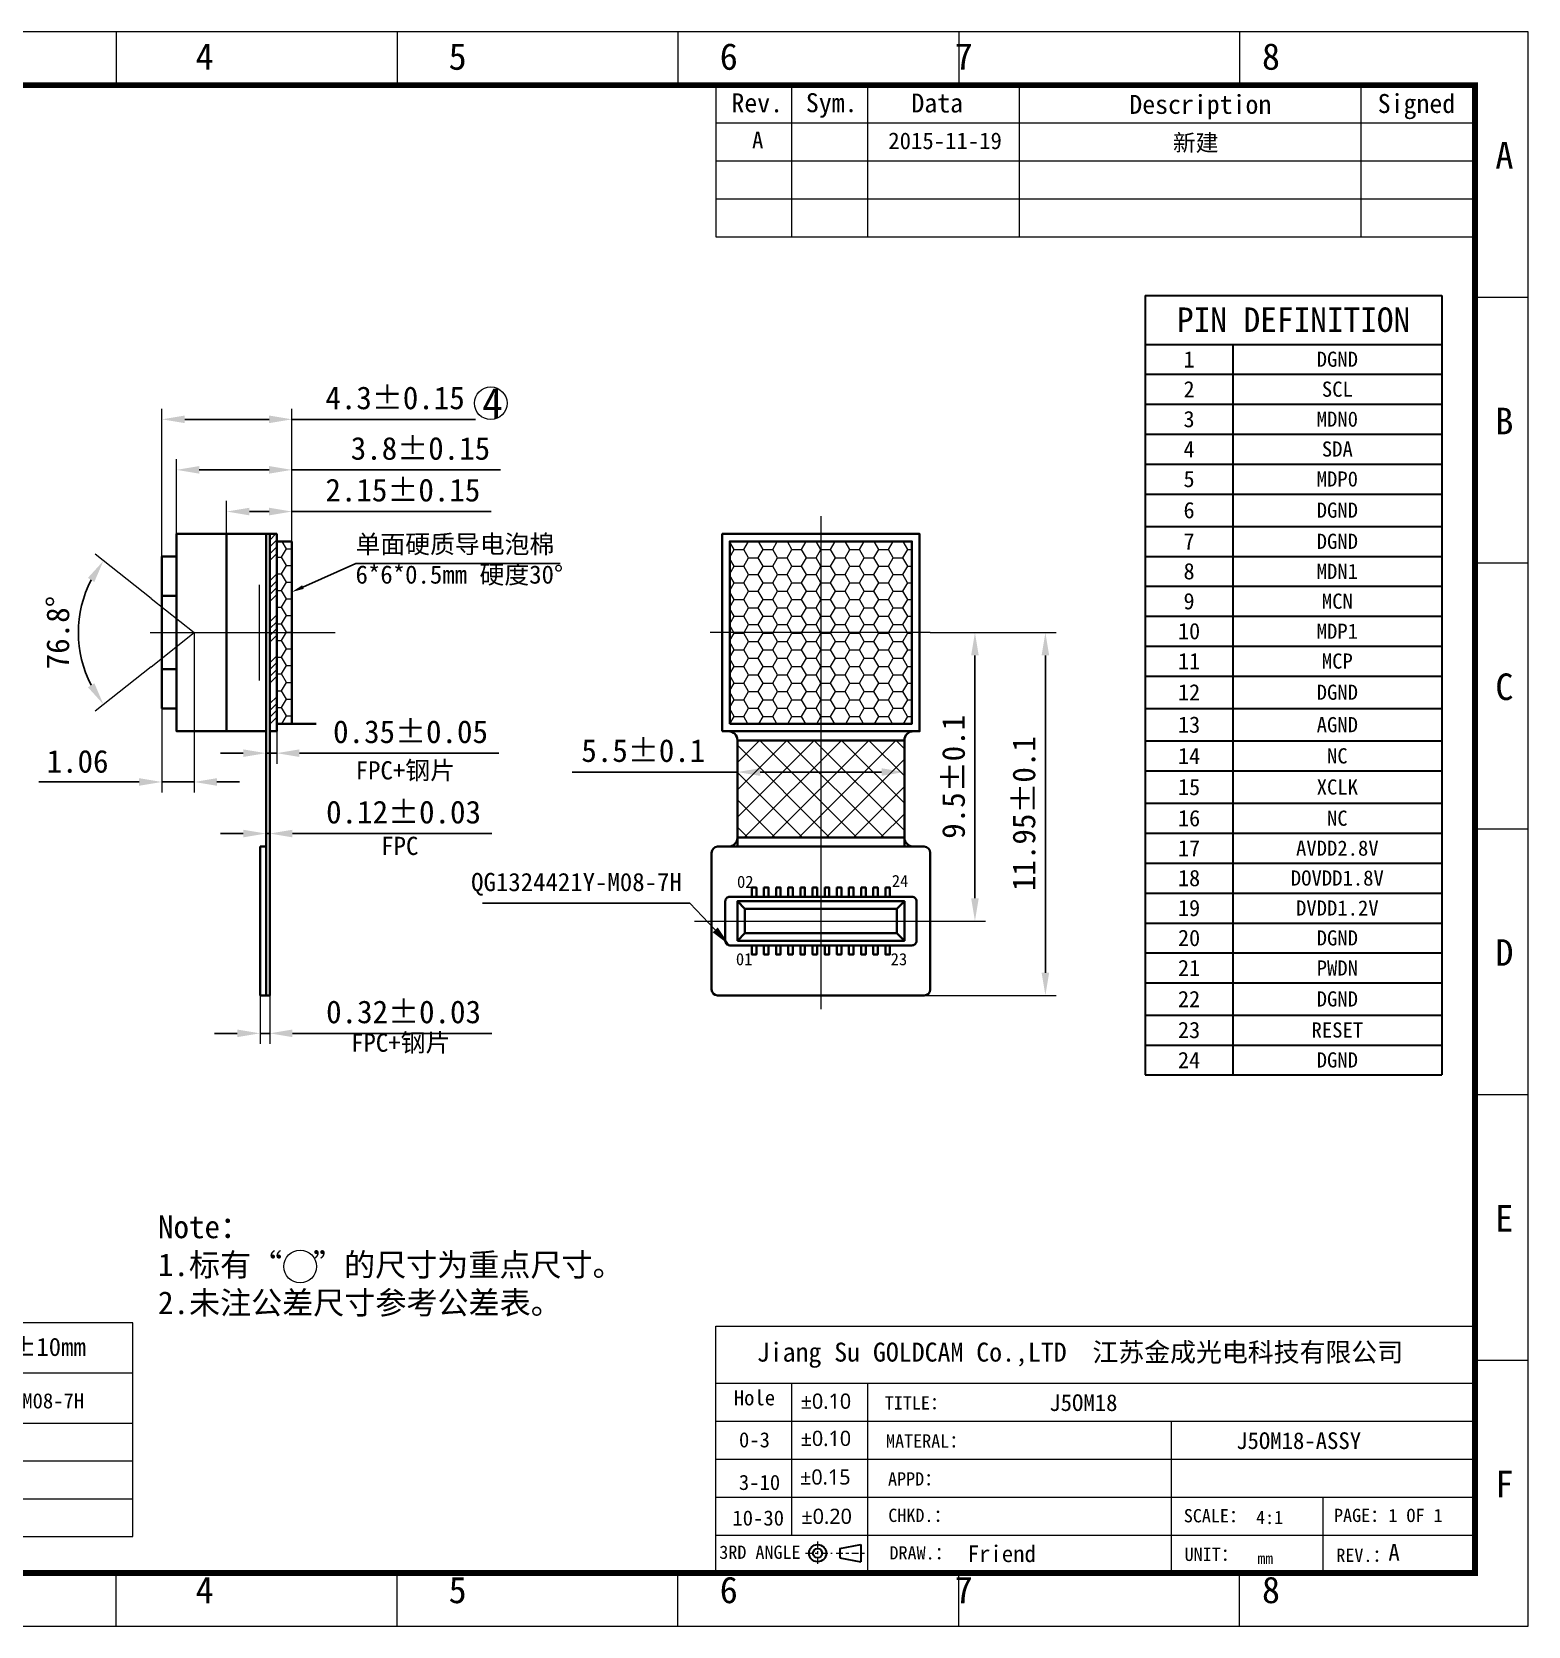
# Model space of a CAD drawing. Header units: millimetres. Extents: x 0 to 74.3, y 0 to 52.5.
# Drawn here: x 25 to 74.3, y 0 to 52.5 of the extents above; entities that cross this region are included whole.
import ezdxf
from ezdxf import colors
from ezdxf.entities.mleader import LeaderData, LeaderLine
from ezdxf.enums import TextEntityAlignment as Align
from ezdxf.math import Vec2, Vec3

# ---------------------------------------------------------------- set-up
doc = ezdxf.new("R2010")
doc.units = ezdxf.units.MM
for name, pattern in [('CENTER', [0.6, 0.375, -0.075, 0.075, -0.075]), ('CENTER2', [28.575, 19.05, -3.175, 3.175, -3.175]), ('HIDDEN2', [4.7625, 3.175, -1.5875])]:
    doc.linetypes.add(name, pattern=pattern)
doc.layers.get('0').update_dxf_attribs({"color": 6, "lineweight": 30})
doc.layers.get('Defpoints').update_dxf_attribs({"color": 1, "lineweight": 0})
for name, color, linetype, lineweight in [('中心线', 1, 'CENTER2', 0), ('剖面线', 2, 'Continuous', 0), ('文字', 3, 'Continuous', 0), ('文字 @ 0.2 (2)', 3, 'Continuous', 0), ('文字 @ 1', 3, 'Continuous', 0), ('标注', 3, 'Continuous', 0), ('标注 @ 0.2', 3, 'Continuous', 0), ('细实线', 7, 'Continuous', 0), ('虚线', 8, 'HIDDEN2', 0), ('轮廓线', 7, 'Continuous', 35)]:
    doc.layers.add(name, color=color, linetype=linetype, lineweight=lineweight)
doc.styles.add('Pad', font='msyh.ttf')
doc.styles.add('ROMANS', font='romans.shx')
doc.styles.get("Standard").update_dxf_attribs({"font": ''})
doc.styles.add('宋体', font='', dxfattribs={"width": 0.75})
doc.styles.get('Standard').set_extended_font_data('SimSun')
doc.styles.get('宋体').set_extended_font_data('SimSun')
doc.dimstyles.new('ISO-25', dxfattribs={"dimtxt": 0.75, "dimasz": 0.75, "dimexe": 0.35, "dimexo": 0, "dimgap": 0.3, "dimtad": 1, "dimdsep": 46, "dimtxsty": 'Standard', "dimcen": 2.5, "dimadec": 0, "dimazin": 0, "dimtfac": 1, "dimtmove": 0, "dimatfit": 3, "dimfxl": 1, "dimlwe": 0, "dimarcsym": 0})

# ---------------------------------------------------------------- blocks, each defined once
blk = doc.blocks.new('shijiao')
at = {"color": 1, "linetype": 'CENTER'}
for p, q in [((585.105, 227.646), (585.105, 226.309)), ((584.41, 226.977), (585.947, 226.977)), ((586.186, 226.977), (587.925, 226.977))]:
    blk.add_line(p, q, dxfattribs=at)
at = {"color": 3, "linetype": 'Continuous', "lineweight": 30}
for p, q in [((586.381, 227.249), (587.608, 227.474)), ((586.381, 227.249), (586.381, 226.706)), ((587.608, 227.474), (587.608, 226.481)), ((586.381, 226.706), (587.608, 226.481))]:
    blk.add_line(p, q, dxfattribs=at)
for radius in [0.497, 0.271]:
    blk.add_circle((585.105, 226.977), radius, dxfattribs=at)
blk = doc.blocks.new('tukuang')
at = {"color": 6, "const_width": 0.188}
blk.add_lwpolyline([(1.75, 1.766), (1.75, 50.766), (72.5, 50.766), (72.5, 1.766), (1.75, 1.766)], dxfattribs=at)
at = {"color": 6}
blk.add_lwpolyline([(1.75, 50.766), (72.5, 50.766), (72.5, 1.766), (1.75, 1.766)], close=True, dxfattribs=at)
at = {"layer": '细实线', "color": 6}
for p, q in [((27.75, 52.516), (27.75, 50.766)), ((37, 52.516), (37, 50.766)), ((46.25, 52.516), (46.25, 50.766)), ((55.5, 52.516), (55.5, 50.766)), ((64.75, 52.516), (64.75, 50.766)), ((50, 45.766), (50, 50.766)), ((52.5, 45.766), (52.5, 50.766)), ((57.5, 45.766), (57.5, 50.766)), ((68.75, 45.766), (68.75, 50.766)), ((47.5, 49.516), (72.5, 49.516)), ((47.5, 48.266), (72.5, 48.266)), ((47.5, 47.016), (72.5, 47.016)), ((74.25, 43.766), (72.5, 43.766)), ((74.25, 35.016), (72.5, 35.016)), ((74.25, 26.266), (72.5, 26.266)), ((74.25, 17.516), (72.5, 17.516)), ((74.25, 8.766), (72.5, 8.766)), ((47.5, 8.016), (72.5, 8.016)), ((50, 3.016), (50, 8.016)), ((52.5, 1.766), (52.5, 8.016)), ((47.5, 6.766), (72.5, 6.766)), ((62.5, 1.766), (62.5, 6.766)), ((47.5, 5.516), (72.5, 5.516)), ((47.5, 4.266), (72.5, 4.266)), ((67.5, 1.766), (67.5, 4.266)), ((47.5, 3.016), (72.5, 3.016)), ((27.75, 0.016), (27.75, 1.766)), ((37, 0.016), (37, 1.766)), ((37.5, 1.766), (72.5, 1.766)), ((46.25, 0.016), (46.25, 1.766)), ((52.5, 1.766), (72.5, 1.766)), ((55.5, 0.016), (55.5, 1.766)), ((64.75, 0.016), (64.75, 1.766))]:
    blk.add_line(p, q, dxfattribs=at)
for points in [[(0, 0.016), (74.25, 0.016), (74.25, 52.516), (0, 52.516)], [(72.5, 50.766), (47.5, 50.766), (47.5, 45.766), (72.5, 45.766)], [(72.5, 1.766), (47.5, 1.766), (47.5, 9.891), (72.5, 9.891)]]:
    blk.add_lwpolyline(points, close=True, dxfattribs=at)
at = {"layer": '细实线', "color": 6, "xscale": 0.5686228519427913, "yscale": 0.5686228519428063, "zscale": 0.5686228519428063}
blk.add_blockref('shijiao', (-281.852, -126.647), dxfattribs=at)
at = {"layer": '文字 @ 1', "color": 6, "lineweight": -3, "char_height": 0.5, "width": 2, "attachment_point": 5}
for s, insert in [('Hole', (48.77, 7.532)), ('0-3', (48.771, 6.148)), ('3-10', (48.938, 4.746)), ('10-30', (48.894, 3.573))]:
    blk.add_mtext(s, dxfattribs=dict(at, insert=insert))
at = {"layer": '文字 @ 1', "color": 6, "char_height": 0.5, "width": 2, "attachment_point": 5, "style": 'Pad'}
for s, insert in [('%%P0.10', (51.123, 7.42)), ('%%P0.10', (51.122, 6.195)), ('%%P0.15', (51.103, 4.923)), ('%%P0.20', (51.148, 3.628))]:
    blk.add_mtext(s, dxfattribs=dict(at, insert=insert))
at = {"layer": '细实线', "color": 6}
for s, height, p in [('Jiang Su GOLDCAM Co.,LTD  江苏金成光电科技有限公司', 0.625, (48.848, 8.727)), ('TITLE：', 0.4375, (53.063, 7.148)), ('MATERAL：', 0.4375, (53.104, 5.894)), ('APPD：', 0.4375, (53.169, 4.646)), ('CHKD.：', 0.4375, (53.179, 3.446)), ('SCALE：', 0.4375, (62.91, 3.433)), ('PAGE：', 0.4375, (67.857, 3.445)), ('DRAW.：', 0.4375, (53.217, 2.211)), ('UNIT：', 0.4375, (62.936, 2.162)), ('REV.：', 0.4375, (67.932, 2.131))]:
    blk.add_text(s, height=height, dxfattribs=at).set_placement(p)
at = {"layer": '细实线', "color": 6, "char_height": 0.875, "attachment_point": 1}
for s, insert, width in [('{\\fFangSong|b0|i0|c134|p49;1             2             3              4             5              6            7                8}', (4.77, 52.144), 95.05736), ('{\\fFangSong|b0|i0|c134|p49;A\\P\\P\\P\\P\\P\\PB\\P\\P\\P\\P\\P\\PC\\P\\P\\P\\P\\P\\PD\\P\\P\\P\\P\\P\\PE\\P\\P\\P\\P\\P\\PF}', (73.171, 48.892), 1.3102), ('{\\fFangSong|b0|i0|c134|p49;1             2             3              4             5              6            7                8}', (4.77, 1.647), 95.05736)]:
    blk.add_mtext(s, dxfattribs=dict(at, insert=insert, width=width))
at = {"layer": '细实线', "color": 6, "lineweight": 18, "attachment_point": 1, "style": 'ROMANS'}
for s, insert, char_height, width in [('{\\fSimSun|b0|i0|c0|p2;\\C256;Rev.}', (48.011, 50.493), 0.625, 0.99484), ('{\\fSimSun|b0|i0|c0|p2;\\C256;Sym.}', (50.464, 50.497), 0.625, 0.99484), ('{\\fSimSun|b0|i0|c0|p2;\\C256;Data}', (53.94, 50.487), 0.625, 0.99484), ('{\\fSimSun|b0|i0|c134|p2;\\C256;Description}', (61.116, 50.442), 0.625, 0.99484), ('{\\fSimSun|b0|i0|c0|p2;\\C256;Signed}', (69.297, 50.47), 0.625, 0.99484), ('{\\fSimSun|b0|i0|c134|p2;3RD ANGLE}', (47.613, 2.669), 0.4375, 3.92967)]:
    blk.add_mtext(s, dxfattribs=dict(at, insert=insert, char_height=char_height, width=width))
at = {"layer": '细实线', "color": 6}
for tag, p in [('版本1', (48.878, 48.953)), ('变更日期1', (55.049, 48.93)), ('变更内容1', (63.301, 48.866)), ('标记1', (70.503, 48.964)), ('版本2', (48.798, 47.651)), ('变更日期2', (55.049, 47.717)), ('变更内容2', (63.311, 47.596)), ('标记2', (70.539, 47.681)), ('变更日期3', (55.049, 46.437)), ('变更内容3', (63.348, 46.387)), ('标记3', (70.551, 46.399)), ('品名', (59.603, 7.375)), ('类别', (66.693, 6.123))]:
    blk.add_attdef(tag, text='', height=0.55, dxfattribs=at).set_placement(p, align=Align.MIDDLE_CENTER)
blk.add_attdef('版本3', text='', height=0.55, dxfattribs=at).set_placement((48.799, 46.436), align=Align.MIDDLE)
for tag, p in [('核准', (55.882, 4.87)), ('审核', (55.763, 3.637)), ('绘图', (55.793, 2.4)), ('版本', (69.649, 2.448))]:
    blk.add_attdef(tag, text='', height=0.55, dxfattribs=at).set_placement(p, align=Align.MIDDLE_LEFT)
for tag, p, height in [('比例', (65.29, 3.378), 0.438), ('页码', (69.647, 3.442), 0.438), ('单位', (65.338, 2.061), 0.375)]:
    blk.add_attdef(tag, p, '', height=height, dxfattribs=at)
blk = doc.blocks.new('*T34')
at = {"layer": '文字', "color": 0, "linetype": 'ByBlock', "lineweight": -2}
for p, q in [((0, 0), (9.766, 0)), ((0, 0), (0, -25.673)), ((9.766, 0), (9.766, -25.673)), ((0, -1.613), (9.766, -1.613)), ((2.884, -1.613), (2.884, -25.673)), ((0, -2.599), (9.766, -2.599)), ((0, -3.585), (9.766, -3.585)), ((0, -4.57), (9.766, -4.57)), ((0, -5.556), (9.766, -5.556)), ((0, -6.542), (9.766, -6.542)), ((0, -7.61), (9.766, -7.61)), ((0, -8.595), (9.766, -8.595)), ((0, -9.581), (9.766, -9.581)), ((0, -10.567), (9.766, -10.567)), ((0, -11.553), (9.766, -11.553)), ((0, -12.539), (9.766, -12.539)), ((0, -13.606), (9.766, -13.606)), ((0, -14.674), (9.766, -14.674)), ((0, -15.659), (9.766, -15.659)), ((0, -16.727), (9.766, -16.727)), ((0, -17.713), (9.766, -17.713)), ((0, -18.699), (9.766, -18.699)), ((0, -19.684), (9.766, -19.684)), ((0, -20.67), (9.766, -20.67)), ((0, -21.656), (9.766, -21.656)), ((0, -22.642), (9.766, -22.642)), ((0, -23.702), (9.766, -23.702)), ((0, -24.688), (9.766, -24.688)), ((0, -25.673), (9.766, -25.673))]:
    blk.add_line(p, q, dxfattribs=at)
at = {"layer": '文字', "color": 0, "attachment_point": 5}
for s, insert, char_height, width in [('{\\C256;PIN DEFINITION}', (4.883, -0.807), 0.80655, 9.22876), ('1', (1.442, -2.106), 0.538, 2.61504), ('DGND', (6.325, -2.106), 0.5, 6.61372), ('2', (1.442, -3.092), 0.538, 2.61504), ('SCL', (6.325, -3.092), 0.5, 6.61372), ('3', (1.442, -4.078), 0.538, 2.61504), ('MDN0', (6.325, -4.078), 0.5, 6.61372), ('4', (1.442, -5.063), 0.538, 2.61504), ('SDA', (6.325, -5.063), 0.5, 6.61372), ('5', (1.442, -6.049), 0.538, 2.61504), ('MDP0', (6.325, -6.049), 0.5, 6.61372), ('6', (1.442, -7.076), 0.538, 2.61504), ('DGND', (6.325, -7.076), 0.5, 6.61372), ('7', (1.442, -8.102), 0.538, 2.61504), ('DGND', (6.325, -8.102), 0.5, 6.61372), ('8', (1.442, -9.088), 0.538, 2.61504), ('MDN1', (6.325, -9.088), 0.5, 6.61372), ('9', (1.442, -10.074), 0.538, 2.61504), ('MCN', (6.325, -10.074), 0.5, 6.61372), ('10', (1.442, -11.06), 0.5377, 2.61504), ('MDP1', (6.325, -11.06), 0.5, 6.61372), ('11', (1.442, -12.046), 0.5377, 2.61504), ('MCP', (6.325, -12.046), 0.5, 6.61372), ('12', (1.442, -13.072), 0.5377, 2.61504), ('DGND', (6.325, -13.072), 0.5, 6.61372), ('13', (1.442, -14.14), 0.5377, 2.61504), ('AGND', (6.325, -14.14), 0.5, 6.61372), ('14', (1.442, -15.167), 0.5377, 2.61504), ('NC', (6.325, -15.167), 0.5, 6.61372), ('15', (1.442, -16.193), 0.5377, 2.61504), ('XCLK', (6.325, -16.193), 0.5, 6.61372), ('16', (1.442, -17.22), 0.5377, 2.61504), ('NC', (6.325, -17.22), 0.5, 6.61372), ('17', (1.442, -18.206), 0.5377, 2.61504), ('AVDD2.8V', (6.325, -18.206), 0.5, 6.61372), ('18', (1.442, -19.191), 0.5377, 2.61504), ('DOVDD1.8V', (6.325, -19.191), 0.5, 6.61372), ('19', (1.442, -20.177), 0.5377, 2.61504), ('DVDD1.2V', (6.325, -20.177), 0.5, 6.61372), ('20', (1.442, -21.163), 0.5377, 2.61504), ('DGND', (6.325, -21.163), 0.5, 6.61372), ('21', (1.442, -22.149), 0.5377, 2.61504), ('PWDN', (6.325, -22.149), 0.5, 6.61372), ('22', (1.442, -23.172), 0.5377, 2.61504), ('DGND', (6.325, -23.172), 0.5, 6.61372), ('23', (1.442, -24.195), 0.5377, 2.61504), ('RESET', (6.325, -24.195), 0.5, 6.61372), ('24', (1.442, -25.181), 0.5377, 2.61504), ('DGND', (6.325, -25.181), 0.5, 6.61372)]:
    blk.add_mtext(s, dxfattribs=dict(at, insert=insert, char_height=char_height, width=width))
blk = doc.blocks.new('canshu')
at = {"layer": '文字'}
for p, q in [((3.47, 9.342), (3.47, 2.304)), ((28.387, 9.342), (3.47, 9.342)), ((4.491, 9.342), (4.491, 2.304)), ((10.238, 9.342), (10.238, 2.304)), ((13.988, 9.342), (13.988, 2.304)), ((20.4, 9.342), (20.4, 2.304)), ((28.387, 2.304), (28.387, 9.342)), ((4.491, 7.692), (28.387, 7.692)), ((4.491, 6.042), (28.387, 6.042)), ((4.491, 4.796), (28.387, 4.796)), ((4.491, 3.55), (28.387, 3.55)), ((3.47, 2.304), (28.387, 2.304))]:
    blk.add_line(p, q, dxfattribs=at)
at = {"layer": '文字', "attachment_point": 1, "style": '宋体'}
for s, insert, char_height, width in [('{\\W1;主要参数}', (3.533, 8.363), 0.7, 0.68712), ('{\\W1;Sensor:}', (4.714, 8.781), 0.6, 0.68712), ('{\\W1;IR Filter:}', (14.478, 8.834), 0.6, 4.93711), ('{\\W1;T50%=650%%P10mm}', (21.124, 8.85), 0.6, 4.93711), ('{\\W1;Constructure:}', (4.622, 7.132), 0.55, 0.68712), ('{\\W1;Mating Connector:}', (14.068, 7.098), 0.5, 7.44385), ('{\\W1;EFL:}', (4.768, 5.724), 0.6, 0.68712), ('{\\W1;Driver IC:}', (14.272, 5.678), 0.6, 4.3312), ('{\\W1;F NO:}', (4.792, 4.458), 0.6, 2.8821), ('{\\W1;Sensor I²C:}', (14.312, 4.435), 0.6, 5.48897), ('{\\W1;TV-Distortion：}', (4.674, 3.247), 0.55, 2.8821)]:
    blk.add_mtext(s, dxfattribs=dict(at, insert=insert, char_height=char_height, width=width))
at = {"layer": '文字'}
for tag, p, height in [('SENSOR', (10.994, 8.062), 0.6), ('CONSTRUCTURE', (11.072, 6.509), 0.5), ('CONNECTOR', (21.001, 6.523), 0.6), ('EFL', (11.203, 5.076), 0.6), ('DRIVERIC', (21.106, 5.013), 0.6), ('FNO', (11.243, 3.763), 0.6), ('SENSORI2C', (21.15, 3.743), 0.6), ('TV', (11.271, 2.597), 0.6)]:
    blk.add_attdef(tag, p, '', height=height, dxfattribs=at)
blk = doc.blocks.new('*U54')
at = {"layer": '文字'}
ref = blk.add_blockref('canshu', (-0.086, 0.663), dxfattribs=at)
ref.add_attrib('SENSOR', 'OV5670', (10.908, 8.725), dxfattribs={"layer": '文字 @ 0.2 (2)', "height": 0.5})
ref.add_attrib('CONSTRUCTURE', '3P', (10.985, 7.172), dxfattribs={"layer": '文字 @ 0.2 (2)', "height": 0.5})
ref.add_attrib('EFL', '2.26', (11.116, 5.74), dxfattribs={"layer": '文字 @ 0.2 (2)', "height": 0.5})
ref.add_attrib('FNO', '2.2', (11.157, 4.426), dxfattribs={"layer": '文字 @ 0.2 (2)', "height": 0.5})
ref.add_attrib('TV', '<1.5%', (11.184, 3.26), dxfattribs={"layer": '文字 @ 0.2 (2)', "height": 0.5})
ref.add_attrib('CONNECTOR', 'QG1324421Y-M08-7H', (20.915, 7.186), dxfattribs={"layer": '文字 @ 0.2 (2)', "height": 0.5})
ref.add_attrib('DRIVERIC', 'NC', (21.02, 5.676), dxfattribs={"layer": '文字 @ 0.2 (2)', "height": 0.5})
blk = doc.blocks.new('*D35')
at = {"layer": 'Defpoints', "color": 0}
for p in [(54.561, 32.735), (54.159, 20.785), (58.352, 20.785)]:
    blk.add_point(p, dxfattribs=at)
at = {"layer": '标注', "color": 0, "lineweight": 0}
for p, q in [((54.561, 32.735), (58.702, 32.735)), ((54.159, 20.785), (58.702, 20.785))]:
    blk.add_line(p, q, dxfattribs=at)
at = {"layer": '标注', "color": 0, "lineweight": -2}
blk.add_line((58.352, 31.985), (58.352, 21.535), dxfattribs=at)
at = {"layer": '标注', "color": 0}
for points in [[(58.227, 31.985), (58.477, 31.985), (58.352, 32.735)], [(58.227, 21.535), (58.477, 21.535), (58.352, 20.785)]]:
    blk.add_solid(points, dxfattribs=at)
at = {"layer": '标注', "color": 0, "insert": (57.65, 26.773), "char_height": 0.75, "attachment_point": 5, "rotation": 90}
blk.add_mtext('11.95±0.1', dxfattribs=at)
blk = doc.blocks.new('*D40')
at = {"layer": 'Defpoints', "color": 0}
for p in [(32.487, 21.035), (32.807, 21.035), (32.807, 19.537)]:
    blk.add_point(p, dxfattribs=at)
at = {"layer": '标注', "color": 0, "lineweight": 0}
for p, q in [((32.487, 21.035), (32.487, 19.187)), ((32.807, 21.035), (32.807, 19.187))]:
    blk.add_line(p, q, dxfattribs=at)
at = {"layer": '标注', "color": 0, "lineweight": -2}
for p, q in [((31.737, 19.537), (30.987, 19.537)), ((32.487, 19.537), (32.807, 19.537)), ((33.557, 19.537), (40.123, 19.537))]:
    blk.add_line(p, q, dxfattribs=at)
at = {"layer": '标注', "color": 0}
for points in [[(31.737, 19.662), (31.737, 19.412), (32.487, 19.537)], [(33.557, 19.662), (33.557, 19.412), (32.807, 19.537)]]:
    blk.add_solid(points, dxfattribs=at)
at = {"layer": '标注', "color": 0, "insert": (37.215, 20.239), "char_height": 0.75, "attachment_point": 5}
blk.add_mtext('0.32±0.03', dxfattribs=at)
blk = doc.blocks.new('*D41')
at = {"layer": 'Defpoints', "color": 0}
for p in [(32.687, 29.485), (33.037, 29.485), (33.037, 28.764)]:
    blk.add_point(p, dxfattribs=at)
at = {"layer": '标注', "color": 0, "lineweight": 0}
for p, q in [((32.687, 29.485), (32.687, 28.414)), ((33.037, 29.485), (33.037, 28.414))]:
    blk.add_line(p, q, dxfattribs=at)
at = {"layer": '标注', "color": 0, "lineweight": -2}
for p, q in [((31.937, 28.764), (31.187, 28.764)), ((32.687, 28.764), (33.037, 28.764)), ((33.787, 28.764), (40.353, 28.764))]:
    blk.add_line(p, q, dxfattribs=at)
at = {"layer": '标注', "color": 0}
for points in [[(31.937, 28.889), (31.937, 28.639), (32.687, 28.764)], [(33.787, 28.889), (33.787, 28.639), (33.037, 28.764)]]:
    blk.add_solid(points, dxfattribs=at)
at = {"layer": '标注', "color": 0, "insert": (37.445, 29.466), "char_height": 0.75, "attachment_point": 5}
blk.add_mtext('0.35±0.05', dxfattribs=at)
blk = doc.blocks.new('*D37')
at = {"layer": 'Defpoints', "color": 0}
for p in [(48.209, 27.885), (53.709, 28.142), (53.709, 27.885)]:
    blk.add_point(p, dxfattribs=at)
at = {"layer": '标注', "color": 0, "lineweight": 0}
for p, q in [((48.209, 27.885), (48.209, 28.492)), ((53.709, 27.885), (53.709, 28.492))]:
    blk.add_line(p, q, dxfattribs=at)
at = {"layer": '标注', "color": 0, "lineweight": -2}
for p, q in [((48.209, 28.142), (42.763, 28.142)), ((52.959, 28.142), (48.959, 28.142))]:
    blk.add_line(p, q, dxfattribs=at)
at = {"layer": '标注', "color": 0}
for points in [[(48.959, 28.267), (48.959, 28.017), (48.209, 28.142)], [(52.959, 28.267), (52.959, 28.017), (53.709, 28.142)]]:
    blk.add_solid(points, dxfattribs=at)
at = {"layer": '标注', "color": 0, "insert": (45.111, 28.844), "char_height": 0.75, "attachment_point": 5}
blk.add_mtext('5.5±0.1', dxfattribs=at)
blk = doc.blocks.new('*D42')
at = {"layer": 'Defpoints', "color": 0}
for p in [(29.257, 39.757), (33.537, 35.735), (29.257, 35.235)]:
    blk.add_point(p, dxfattribs=at)
at = {"layer": '标注', "color": 0, "lineweight": 0}
for p, q in [((29.257, 35.235), (29.257, 40.107)), ((33.537, 35.735), (33.537, 40.107))]:
    blk.add_line(p, q, dxfattribs=at)
at = {"layer": '标注', "color": 0, "lineweight": -2}
for p, q in [((30.007, 39.757), (32.787, 39.757)), ((33.537, 39.757), (39.583, 39.757))]:
    blk.add_line(p, q, dxfattribs=at)
at = {"layer": '标注', "color": 0}
for points in [[(30.007, 39.882), (30.007, 39.632), (29.257, 39.757)], [(32.787, 39.882), (32.787, 39.632), (33.537, 39.757)]]:
    blk.add_solid(points, dxfattribs=at)
at = {"layer": '标注', "color": 0, "insert": (36.935, 40.459), "char_height": 0.75, "attachment_point": 5}
blk.add_mtext('4.3±0.15', dxfattribs=at)
blk = doc.blocks.new('*D43')
at = {"layer": 'Defpoints', "color": 0}
for p in [(32.687, 28.122), (32.807, 28.122), (32.807, 26.116)]:
    blk.add_point(p, dxfattribs=at)
at = {"layer": '标注', "color": 0, "lineweight": 0}
for p, q in [((32.687, 28.122), (32.687, 25.766)), ((32.807, 28.122), (32.807, 25.766))]:
    blk.add_line(p, q, dxfattribs=at)
at = {"layer": '标注', "color": 0, "lineweight": -2}
for p, q in [((31.937, 26.116), (31.187, 26.116)), ((32.687, 26.116), (32.807, 26.116)), ((33.557, 26.116), (40.123, 26.116))]:
    blk.add_line(p, q, dxfattribs=at)
at = {"layer": '标注', "color": 0}
for points in [[(31.937, 26.241), (31.937, 25.991), (32.687, 26.116)], [(33.557, 26.241), (33.557, 25.991), (32.807, 26.116)]]:
    blk.add_solid(points, dxfattribs=at)
at = {"layer": '标注', "color": 0, "insert": (37.215, 26.818), "char_height": 0.75, "attachment_point": 5}
blk.add_mtext('0.12±0.03', dxfattribs=at)
blk = doc.blocks.new('*D46')
at = {"layer": 'Defpoints', "color": 0}
for p in [(30.317, 32.735), (29.257, 30.235), (29.257, 27.815)]:
    blk.add_point(p, dxfattribs=at)
at = {"layer": '标注', "color": 0, "lineweight": 0}
for p, q in [((30.317, 32.735), (30.317, 27.465)), ((29.257, 30.235), (29.257, 27.465))]:
    blk.add_line(p, q, dxfattribs=at)
at = {"layer": '标注', "color": 0, "lineweight": -2}
for p, q in [((28.507, 27.815), (25.198, 27.815)), ((30.317, 27.815), (29.257, 27.815)), ((31.067, 27.815), (31.817, 27.815))]:
    blk.add_line(p, q, dxfattribs=at)
at = {"layer": '标注', "color": 0}
for points in [[(28.507, 27.94), (28.507, 27.69), (29.257, 27.815)], [(31.067, 27.94), (31.067, 27.69), (30.317, 27.815)]]:
    blk.add_solid(points, dxfattribs=at)
at = {"layer": '标注', "color": 0, "insert": (26.478, 28.49), "char_height": 0.75, "attachment_point": 5}
blk.add_mtext('1.06', dxfattribs=at)
blk = doc.blocks.new('*D47')
at = {"layer": 'Defpoints', "color": 0}
for p in [(28.9, 33.857), (26.603, 33.578), (30.317, 32.735), (30.317, 32.735), (28.9, 31.612)]:
    blk.add_point(p, dxfattribs=at)
at = {"layer": '标注', "color": 0, "lineweight": 0}
for p, q in [((28.9, 33.857), (27.058, 35.318)), ((28.9, 31.612), (27.058, 30.151))]:
    blk.add_line(p, q, dxfattribs=at)
at = {"layer": '标注', "color": 0, "lineweight": -2}
blk.add_arc((30.317, 32.735), 3.809, 152.9006, 207.0994, dxfattribs=at)
at = {"layer": '标注', "color": 0}
for points in [[(26.821, 34.537), (27.031, 34.402), (27.332, 35.1)], [(27.031, 31.067), (26.821, 30.932), (27.332, 30.369)]]:
    blk.add_solid(points, dxfattribs=at)
at = {"layer": '标注', "color": 0, "insert": (25.833, 32.735), "char_height": 0.75, "attachment_point": 5, "rotation": 90}
blk.add_mtext('76.8°', dxfattribs=at)
blk = doc.blocks.new('*D51')
at = {"layer": 'Defpoints', "color": 0}
for p in [(33.537, 38.093), (29.737, 35.985), (33.537, 35.735)]:
    blk.add_point(p, dxfattribs=at)
at = {"layer": '标注', "color": 0, "lineweight": 0}
for p, q in [((29.737, 35.985), (29.737, 38.443)), ((33.537, 35.735), (33.537, 38.443))]:
    blk.add_line(p, q, dxfattribs=at)
at = {"layer": '标注', "color": 0, "lineweight": -2}
for p, q in [((30.487, 38.093), (32.787, 38.093)), ((33.537, 38.093), (40.406, 38.093))]:
    blk.add_line(p, q, dxfattribs=at)
at = {"layer": '标注', "color": 0}
for points in [[(30.487, 38.218), (30.487, 37.968), (29.737, 38.093)], [(32.787, 38.218), (32.787, 37.968), (33.537, 38.093)]]:
    blk.add_solid(points, dxfattribs=at)
at = {"layer": '标注', "color": 0, "insert": (37.771, 38.795), "char_height": 0.75, "attachment_point": 5}
blk.add_mtext('3.8±0.15', dxfattribs=at)
blk = doc.blocks.new('*D52')
at = {"layer": 'Defpoints', "color": 0}
for p in [(54.561, 32.735), (55.125, 23.235), (56.032, 23.235)]:
    blk.add_point(p, dxfattribs=at)
at = {"layer": '标注', "color": 0, "lineweight": 0}
for p, q in [((54.561, 32.735), (56.382, 32.735)), ((55.125, 23.235), (56.382, 23.235))]:
    blk.add_line(p, q, dxfattribs=at)
at = {"layer": '标注', "color": 0, "lineweight": -2}
blk.add_line((56.032, 31.985), (56.032, 23.985), dxfattribs=at)
at = {"layer": '标注', "color": 0}
for points in [[(55.907, 31.985), (56.157, 31.985), (56.032, 32.735)], [(55.907, 23.985), (56.157, 23.985), (56.032, 23.235)]]:
    blk.add_solid(points, dxfattribs=at)
at = {"layer": '标注', "color": 0, "insert": (55.33, 27.985), "char_height": 0.75, "attachment_point": 5, "rotation": 90}
blk.add_mtext('9.5±0.1', dxfattribs=at)
blk = doc.blocks.new('*D53')
at = {"layer": 'Defpoints', "color": 0}
for p in [(33.537, 36.72), (31.387, 35.985), (33.537, 35.735)]:
    blk.add_point(p, dxfattribs=at)
at = {"layer": '标注', "color": 0, "lineweight": 0}
for p, q in [((31.387, 35.985), (31.387, 37.07)), ((33.537, 35.735), (33.537, 37.07))]:
    blk.add_line(p, q, dxfattribs=at)
at = {"layer": '标注', "color": 0, "lineweight": -2}
for p, q in [((32.137, 36.72), (32.787, 36.72)), ((33.537, 36.72), (40.099, 36.72))]:
    blk.add_line(p, q, dxfattribs=at)
at = {"layer": '标注', "color": 0}
for points in [[(32.137, 36.845), (32.137, 36.595), (31.387, 36.72)], [(32.787, 36.845), (32.787, 36.595), (33.537, 36.72)]]:
    blk.add_solid(points, dxfattribs=at)
at = {"layer": '标注', "color": 0, "insert": (37.193, 37.422), "char_height": 0.75, "attachment_point": 5}
blk.add_mtext('2.15±0.15', dxfattribs=at)

msp = doc.modelspace()

# ---------------------------------------------------------------- hatches: boundary and pattern name
at = {"layer": '剖面线'}
h = msp.add_hatch(dxfattribs=at)
h.set_pattern_fill('ANSI34', color=256, scale=0.05, style=0)
h.set_pattern_definition([(45, (-89.1858, -7e-15), (-0.673519, 0.673519), []), (45, (-88.9613, -7e-15), (-0.673519, 0.673519), []), (45, (-88.7368, -7e-15), (-0.673519, 0.673519), []), (45, (-88.51225, -7e-15), (-0.673519, 0.673519), [])])
h.paths.add_polyline_path([(33.037, 32.735), (32.807, 32.735), (32.807, 29.485), (33.037, 29.485)])
h.paths.add_polyline_path([(33.037, 35.735), (33.037, 35.985), (32.807, 35.985), (32.807, 32.735), (32.968, 32.735), (33.037, 32.735)])
h = msp.add_hatch(dxfattribs=at)
h.set_pattern_fill('HONEY', color=256, scale=0.1, style=0)
h.set_pattern_definition([(0, (0.021, -0.25), (0.47625, 0.274963), [0.3175, -0.635]), (120, (0.021, -0.25), (-0.47625, 0.2749631), [0.3175, -0.635]), (60, (0.021, -0.25), (6e-08, 0.5499261), [-0.635, 0.3175])])
h.paths.add_polyline_path([(33.537, 32.735), (33.037, 32.735), (33.037, 29.735), (33.537, 29.735)])
h.paths.add_polyline_path([(33.037, 32.735), (33.537, 32.735), (33.537, 35.735), (33.037, 35.735)])
h = msp.add_hatch(dxfattribs=at)
h.set_pattern_fill('HONEY', color=256, scale=0.1, style=0)
h.paths.add_polyline_path([(50.959, 35.735), (47.959, 35.735), (47.959, 32.735), (50.959, 32.735)])
h.paths.add_polyline_path([(53.959, 32.735), (53.959, 35.735), (50.959, 35.735), (50.959, 32.735)])
h.paths.add_polyline_path([(50.959, 29.735), (53.959, 29.735), (53.959, 32.735), (50.959, 32.735)])
h.paths.add_polyline_path([(50.959, 32.735), (47.959, 32.735), (47.959, 29.735), (50.959, 29.735)])
h = msp.add_hatch(dxfattribs=at)
h.set_pattern_fill('ANSI37', color=256, scale=0.2, style=0)
h.paths.add_polyline_path([(48.209, 29.185), (48.209, 25.985), (50.959, 25.985), (50.959, 29.185)])
h.paths.add_polyline_path([(50.959, 29.185), (50.959, 25.985), (53.709, 25.985), (53.709, 29.185)])

# ---------------------------------------------------------------- linework, layer by layer
at = {"layer": '中心线'}
for p, q in [((50.959, 36.565), (50.959, 20.329)), ((28.871, 32.735), (32.968, 32.735)), ((29.017, 32.735), (34.957, 32.735)), ((54.561, 32.735), (47.311, 32.735)), ((50.959, 24.377), (50.959, 22.092)), ((46.793, 23.235), (55.125, 23.235)), ((47.609, 23.235), (54.309, 23.235))]:
    msp.add_line(p, q, dxfattribs=at)
at = {"layer": '标注', "color": 6}
for centre in [(40.086, 40.287), (33.809, 11.858)]:
    msp.add_circle(centre, 0.538, dxfattribs=at)
at = {"layer": '细实线', "color": 4, "linetype": 'CENTER2', "ltscale": 0.2}
msp.add_line((32.457, 34.31), (32.457, 31.159), dxfattribs=at)
at = {"layer": '虚线'}
for p in [(28.9, 33.857), (28.9, 31.612)]:
    msp.add_line(p, (30.317, 32.735), dxfattribs=at)
at = {"layer": '轮廓线'}
for p, q in [((31.387, 29.485), (31.387, 35.985)), ((32.687, 29.485), (32.687, 35.985)), ((32.687, 20.785), (32.687, 35.985)), ((32.687, 35.985), (32.807, 35.985)), ((32.807, 35.985), (32.807, 20.785)), ((33.037, 35.735), (33.537, 35.735)), ((33.037, 29.735), (33.037, 35.735)), ((33.537, 35.735), (33.537, 29.735)), ((29.257, 30.235), (29.257, 35.235)), ((29.257, 35.235), (29.737, 35.235)), ((29.257, 33.945), (29.737, 33.945)), ((29.257, 31.525), (29.737, 31.525)), ((29.257, 30.235), (29.737, 30.235)), ((34.337, 29.735), (33.037, 29.735)), ((47.909, 29.485), (47.909, 29.485)), ((54.009, 29.485), (54.009, 29.485)), ((48.209, 29.185), (53.709, 29.185)), ((48.209, 25.735), (48.209, 29.185)), ((53.709, 29.185), (53.709, 25.735)), ((48.209, 25.985), (53.709, 25.985)), ((32.687, 25.685), (32.487, 25.685)), ((32.487, 25.685), (32.487, 20.785)), ((32.687, 20.785), (32.687, 25.685)), ((47.359, 20.985), (47.359, 25.485)), ((47.559, 25.685), (47.909, 25.685)), ((47.909, 25.685), (54.009, 25.685)), ((54.009, 25.685), (54.359, 25.685)), ((54.559, 25.485), (54.559, 20.985)), ((48.684, 24.035), (48.684, 24.335)), ((48.834, 24.035), (48.834, 24.335)), ((49.084, 24.035), (49.084, 24.335)), ((49.234, 24.035), (49.234, 24.335)), ((49.484, 24.035), (49.484, 24.335)), ((49.634, 24.035), (49.634, 24.335)), ((49.884, 24.035), (49.884, 24.335)), ((50.034, 24.035), (50.034, 24.335)), ((50.284, 24.035), (50.284, 24.335)), ((50.434, 24.035), (50.434, 24.335)), ((50.684, 24.035), (50.684, 24.335)), ((50.834, 24.035), (50.834, 24.335)), ((51.084, 24.035), (51.084, 24.335)), ((51.234, 24.035), (51.234, 24.335)), ((51.484, 24.035), (51.484, 24.335)), ((51.634, 24.035), (51.634, 24.335)), ((51.884, 24.035), (51.884, 24.335)), ((52.034, 24.035), (52.034, 24.335)), ((52.284, 24.035), (52.284, 24.335)), ((52.434, 24.035), (52.434, 24.335)), ((52.684, 24.035), (52.684, 24.335)), ((52.834, 24.035), (52.834, 24.335)), ((53.084, 24.035), (53.084, 24.335)), ((53.234, 24.035), (53.234, 24.335)), ((48.209, 23.885), (48.459, 23.635)), ((53.459, 23.635), (53.709, 23.885)), ((48.459, 22.835), (48.209, 22.585)), ((53.459, 22.835), (53.709, 22.585)), ((48.684, 22.135), (48.684, 22.435)), ((48.834, 22.135), (48.834, 22.435)), ((49.084, 22.135), (49.084, 22.435)), ((49.234, 22.135), (49.234, 22.435)), ((49.484, 22.135), (49.484, 22.435)), ((49.634, 22.135), (49.634, 22.435)), ((49.884, 22.135), (49.884, 22.435)), ((50.034, 22.135), (50.034, 22.435)), ((50.284, 22.135), (50.284, 22.435)), ((50.434, 22.135), (50.434, 22.435)), ((50.684, 22.135), (50.684, 22.435)), ((50.834, 22.135), (50.834, 22.435)), ((51.084, 22.135), (51.084, 22.435)), ((51.234, 22.135), (51.234, 22.435)), ((51.484, 22.135), (51.484, 22.435)), ((51.634, 22.135), (51.634, 22.435)), ((51.884, 22.135), (51.884, 22.435)), ((52.034, 22.135), (52.034, 22.435)), ((52.284, 22.135), (52.284, 22.435)), ((52.434, 22.135), (52.434, 22.435)), ((52.684, 22.135), (52.684, 22.435)), ((52.834, 22.135), (52.834, 22.435)), ((53.084, 22.135), (53.084, 22.435)), ((53.234, 22.135), (53.234, 22.435)), ((32.487, 20.785), (32.687, 20.785)), ((32.807, 20.785), (32.687, 20.785)), ((54.359, 20.785), (47.559, 20.785))]:
    msp.add_line(p, q, dxfattribs=at)
for points in [[(32.687, 29.485), (32.687, 35.985), (29.737, 35.985), (29.737, 29.485)], [(32.807, 35.985), (33.037, 35.985), (33.037, 29.485), (32.807, 29.485)], [(47.709, 29.485), (54.209, 29.485), (54.209, 35.985), (47.709, 35.985)], [(47.959, 29.735), (53.959, 29.735), (53.959, 35.735), (47.959, 35.735)], [(48.684, 24.335), (48.834, 24.335), (48.834, 24.035), (48.684, 24.035)], [(49.084, 24.335), (49.234, 24.335), (49.234, 24.035), (49.084, 24.035)], [(49.484, 24.335), (49.634, 24.335), (49.634, 24.035), (49.484, 24.035)], [(49.884, 24.335), (50.034, 24.335), (50.034, 24.035), (49.884, 24.035)], [(50.284, 24.335), (50.434, 24.335), (50.434, 24.035), (50.284, 24.035)], [(50.684, 24.335), (50.834, 24.335), (50.834, 24.035), (50.684, 24.035)], [(51.084, 24.335), (51.234, 24.335), (51.234, 24.035), (51.084, 24.035)], [(51.484, 24.335), (51.634, 24.335), (51.634, 24.035), (51.484, 24.035)], [(51.884, 24.335), (52.034, 24.335), (52.034, 24.035), (51.884, 24.035)], [(52.284, 24.335), (52.434, 24.335), (52.434, 24.035), (52.284, 24.035)], [(52.684, 24.335), (52.834, 24.335), (52.834, 24.035), (52.684, 24.035)], [(53.084, 24.335), (53.234, 24.335), (53.234, 24.035), (53.084, 24.035)], [(48.209, 22.585), (53.709, 22.585), (53.709, 23.885), (48.209, 23.885)], [(48.459, 23.635), (53.459, 23.635), (53.459, 22.835), (48.459, 22.835)], [(48.684, 22.435), (48.834, 22.435), (48.834, 22.135), (48.684, 22.135)], [(49.084, 22.435), (49.234, 22.435), (49.234, 22.135), (49.084, 22.135)], [(49.484, 22.435), (49.634, 22.435), (49.634, 22.135), (49.484, 22.135)], [(49.884, 22.435), (50.034, 22.435), (50.034, 22.135), (49.884, 22.135)], [(50.284, 22.435), (50.434, 22.435), (50.434, 22.135), (50.284, 22.135)], [(50.684, 22.435), (50.834, 22.435), (50.834, 22.135), (50.684, 22.135)], [(51.084, 22.435), (51.234, 22.435), (51.234, 22.135), (51.084, 22.135)], [(51.484, 22.435), (51.634, 22.435), (51.634, 22.135), (51.484, 22.135)], [(51.884, 22.435), (52.034, 22.435), (52.034, 22.135), (51.884, 22.135)], [(52.284, 22.435), (52.434, 22.435), (52.434, 22.135), (52.284, 22.135)], [(52.684, 22.435), (52.834, 22.435), (52.834, 22.135), (52.684, 22.135)], [(53.084, 22.435), (53.234, 22.435), (53.234, 22.135), (53.084, 22.135)]]:
    msp.add_lwpolyline(points, close=True, dxfattribs=at)
msp.add_lwpolyline([(47.959, 22.435), (53.959, 22.435, 0.414214), (54.109, 22.585), (54.109, 23.885, 0.414214), (53.959, 24.035), (47.959, 24.035, 0.414214), (47.809, 23.885), (47.809, 22.585, 0.414214)], format="xyb", close=True, dxfattribs=at)
for centre, radius, start, end in [((47.909, 29.185), 0.3, 360, 90), ((54.009, 29.185), 0.3, 90, 180), ((47.909, 25.985), 0.3, 270, 360), ((54.009, 25.985), 0.3, 180, 270), ((47.559, 25.485), 0.2, 90, 180), ((54.359, 25.485), 0.2, 0, 90), ((47.559, 20.985), 0.2, 180, 270), ((54.359, 20.985), 0.2, 270, 0)]:
    msp.add_arc(centre, radius, start, end, dxfattribs=at)

# ---------------------------------------------------------------- block references
msp.add_blockref('*T34', (61.642, 43.839))
at = {"layer": '标注'}
msp.add_blockref('tukuang', (0, 0), dxfattribs=at).add_auto_attribs({'单位': 'mm', '比例': '4:1', '页码': '1 OF 1', '版本': 'A', '绘图': 'Friend', '类别': 'J5OM18-ASSY', '品名': 'J5OM18', '变更内容1': '新建', '变更日期1': '2015-11-19', '版本1': 'A'})
at = {"layer": '轮廓线'}
msp.add_blockref('*U54', (0, 0), dxfattribs=at)

# ---------------------------------------------------------------- texts
at = {"layer": '文字 @ 0.2 (2)', "attachment_point": 1}
for s, insert, char_height, width in [('{\\C3;单面硬质导电泡棉\\P6*6*0.5mm 硬度30%%D}', (35.633, 35.947), 0.6, 8.34127), ('FPC+钢片', (35.638, 28.498), 0.6, 3.70938), ('FPC', (36.479, 26.011), 0.6, 1.22246), ('QG1324421Y-M08-7H', (39.44, 24.821), 0.6, 3.70938), ('02', (48.197, 24.728), 0.4, 0.46922), ('24', (53.294, 24.754), 0.4, 0.46922), ('01', (48.16, 22.18), 0.4, 0.46922), ('23', (53.257, 22.18), 0.4, 0.46922)]:
    msp.add_mtext(s, dxfattribs=dict(at, insert=insert, char_height=char_height, width=width))
at = {"layer": '标注 @ 0.2', "color": 6, "insert": (39.803, 40.792), "char_height": 1, "width": 1.04247, "attachment_point": 1}
msp.add_mtext('{\\C1;4}', dxfattribs=at)
at = {"layer": '标注 @ 0.2', "attachment_point": 1}
for s, insert, char_height, width in [('FPC+钢片', (35.485, 19.531), 0.6, 4.77129), ('Note：\\P1.标有“  ”的尺寸为重点尺寸。\\P2.未注公差尺寸参考公差表。', (29.128, 13.541), 0.75, 19.49273)]:
    msp.add_mtext(s, dxfattribs=dict(at, insert=insert, char_height=char_height, width=width))

# ---------------------------------------------------------------- dimensions: what is measured, and where the dimension line sits
at = {"layer": '标注'}
for base, p1, p2, override, picture, middle in [((29.257, 39.757), (33.537, 35.735), (29.257, 35.235), {"dimdec": 1, "dimtol": 1, "dimtp": 0.15, "dimtm": 0.15}, '*D42', (36.935, 39.757)), ((33.537, 38.093), (29.737, 35.985), (33.537, 35.735), {"dimtol": 1, "dimtp": 0.15, "dimtm": 0.15}, '*D51', (37.771, 38.093)), ((53.709, 28.142), (48.209, 27.885), (53.709, 27.885), {"dimtol": 1, "dimtp": 0.1, "dimtm": 0.1}, '*D37', (45.111, 28.142)), ((32.807, 26.116), (32.687, 28.122), (32.807, 28.122), {"dimgap": 0.3, "dimtol": 1, "dimlim": 0, "dimtp": 0.03, "dimtm": 0.03}, '*D43', (37.215, 26.116)), ((32.807, 19.537), (32.487, 21.035), (32.807, 21.035), {"dimtol": 1, "dimtp": 0.03, "dimtm": 0.03}, '*D40', (37.215, 19.537))]:
    dim = msp.add_linear_dim(base=base, p1=p1, p2=p2, dimstyle='ISO-25', override=override, dxfattribs=at)
    dim.commit()
    dim.dimension.update_dxf_attribs({"geometry": picture, "text_midpoint": middle, "dimtype": 160})
for base, p1, p2, override, picture, middle in [((33.537, 36.72), (31.387, 35.985), (33.537, 35.735), {"dimtol": 1, "dimtp": 0.15, "dimtm": 0.15}, '*D53', (37.193, 37.422)), ((33.037, 28.764), (32.687, 29.485), (33.037, 29.485), {"dimgap": 0.3, "dimtol": 1, "dimlim": 0, "dimtp": 0.05, "dimtm": 0.05}, '*D41', (37.445, 29.466))]:
    dim = msp.add_linear_dim(base=base, p1=p1, p2=p2, dimstyle='ISO-25', override=override, dxfattribs=at)
    dim.commit()
    dim.dimension.update_dxf_attribs({"geometry": picture, "text_midpoint": middle})
dim = msp.add_angular_dim_2l(base=(26.603, 33.578), line1=((28.9, 33.857), (30.317, 32.735)), line2=((28.9, 31.612), (30.317, 32.735)), dimstyle='ISO-25', override={"dimadec": 1}, dxfattribs=at)
dim.commit()
dim.dimension.update_dxf_attribs({"geometry": '*D47', "text_midpoint": (25.833, 32.735)})
dim = msp.add_linear_dim(base=(29.257, 27.815), p1=(30.317, 32.735), p2=(29.257, 30.235), dimstyle='ISO-25', dxfattribs=at)
dim.commit()
dim.dimension.update_dxf_attribs({"geometry": '*D46', "text_midpoint": (26.478, 28.49)})
dim = msp.add_linear_dim(base=(58.352, 20.785), p1=(54.561, 32.735), p2=(54.159, 20.785), angle=90, dimstyle='ISO-25', override={"dimtol": 1, "dimtp": 0.1, "dimtm": 0.1}, dxfattribs=at)
dim.commit()
dim.dimension.update_dxf_attribs({"geometry": '*D35', "text_midpoint": (58.352, 26.773), "dimtype": 160})
dim = msp.add_linear_dim(base=(56.032, 23.235), p1=(54.561, 32.735), p2=(55.125, 23.235), angle=90, dimstyle='ISO-25', override={"dimtol": 1, "dimtp": 0.1, "dimtm": 0.1}, dxfattribs=at)
dim.commit()
dim.dimension.update_dxf_attribs({"geometry": '*D52', "text_midpoint": (55.33, 27.985)})

# ---------------------------------------------------------------- leaders
at = {"layer": '文字 @ 0.2 (2)'}
ml = msp.add_multileader_mtext('Standard', dxfattribs=at)
ml.set_content('', color=256)
ml.set_leader_properties()
ml.build(insert=Vec2(0, 0))
ml.multileader.update_dxf_attribs({"text_left_attachment_type": 5, "text_right_attachment_type": 5, "dogleg_length": 18.346, "arrow_head_size": 0.4, "scale": 0.2})
ctx = ml.context
ctx.base_point, ctx.scale, ctx.char_height, ctx.arrow_head_size, ctx.landing_gap_size, ctx.plane_origin = Vec3(42.374, 35.013), 0.2, 0.5, 0.4, 0, Vec3(33.809, 34.072)
ctx.left_attachment, ctx.right_attachment = 5, 5
notes = []
notes.append((ctx, [(0, (1, 1, 0), (35.647, 35.013), (1, 0), 6.727, [(0, [(33.537, 34.072)], 0, [])])]))
ctx.mtext.insert, ctx.mtext.flow_direction = Vec3(42.374, 35.513), 5
ml = msp.add_multileader_mtext('Standard', dxfattribs=at)
ml.set_content('', color=256)
ml.set_leader_properties()
ml.build(insert=Vec2(0, 0))
ml.multileader.update_dxf_attribs({"text_left_attachment_type": 5, "text_right_attachment_type": 5, "dogleg_length": 14.101, "arrow_head_size": 0.7, "scale": 0.2})
ctx = ml.context
ctx.base_point, ctx.scale, ctx.char_height, ctx.arrow_head_size, ctx.landing_gap_size, ctx.plane_origin = Vec3(39.811, 23.82), 0.2, 0.5, 0.7, 0, Vec3(43.365, 18.506)
ctx.left_attachment, ctx.right_attachment, ctx.text_align_type = 5, 5, 2
notes.append((ctx, [(1, (1, 1, 0), (46.647, 23.82), (-1, 0), 6.836, [(0, [(47.959, 22.435)], 0, [])])]))
ctx.mtext.insert, ctx.mtext.alignment, ctx.mtext.flow_direction = Vec3(39.811, 24.32), 3, 5
for ctx, leaders in notes:
    for number, flags, end, landing, length, lines in leaders:
        leader = LeaderData()
        leader.index, (leader.has_last_leader_line, leader.has_dogleg_vector, leader.attachment_direction) = number, flags
        leader.last_leader_point, leader.dogleg_vector, leader.dogleg_length = Vec3(end), Vec3(landing), length
        for number, points, colour, breaks in lines:
            line = LeaderLine()
            line.index, line.vertices, line.color, line.breaks = number, Vec3.list(points), colors.encode_raw_color(colour), breaks
            leader.lines.append(line)
        ctx.leaders.append(leader)

doc.saveas('drawing.dxf')
